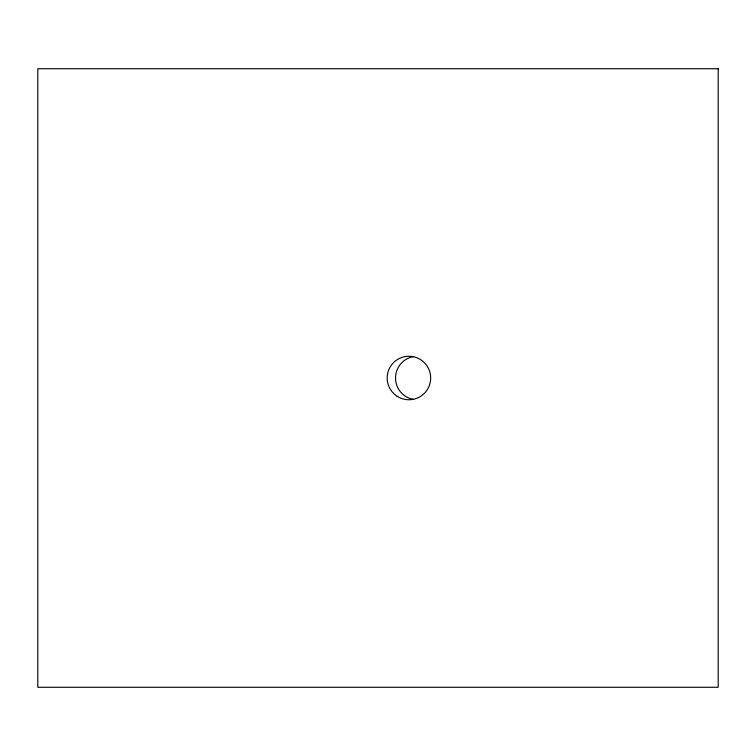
<?xml version="1.0" encoding="UTF-8"?>
<svg xmlns="http://www.w3.org/2000/svg" width="756" height="756" viewBox="0 0 756 756"><rect width="100%" height="100%" fill="white"/><g stroke="black" fill="none" stroke-linecap="round" stroke-linejoin="round"><path stroke-width="1.13" d="M413.097 399.291A21.65 21.461 -90 0 1 413.097 356.709M718.2 68.73L37.8 68.73L37.8 687.27L718.2 687.27L718.2 68.73M397.136 396.267A21.744 21.744 0 0 0 430.646 379.077A21.744 21.744 0 0 0 398.998 358.656A21.744 21.744 0 0 0 397.136 396.267"/></g></svg>
